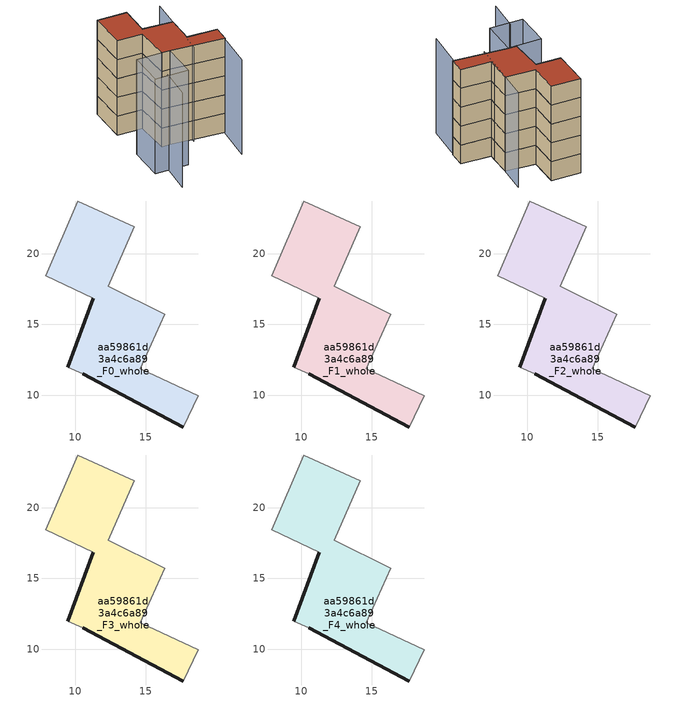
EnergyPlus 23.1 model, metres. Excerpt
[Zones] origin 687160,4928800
aa59861d3a4c6a89_F0_whole
 floor ground (EU_floor_Construction): 17.65,7.74 18.69,9.95 14.6,11.86 15.07,12.89 16.34,15.71 12.32,17.72 14.16,21.91 10.18,23.74 7.93,18.46 11.29,16.86 9.48,11.98 10.54,11.51 z0
 wall outside (EU_wall_Construction): 17.65,7.74 10.54,11.51 / 9.48,11.98 11.29,16.86 z0:3
 wall adiabatic (EU_wall_Construction): 10.54,11.51 9.48,11.98 / 11.29,16.86 7.93,18.46 10.18,23.74 14.16,21.91 12.32,17.72 16.34,15.71 15.07,12.89 14.6,11.86 18.69,9.95 17.65,7.74 z0:3
aa59861d3a4c6a89_F1_whole
 floor to aa59861d3a4c6a89_F0_whole (EU_floor_Construction): 17.65,7.74 18.69,9.95 14.6,11.86 15.07,12.89 16.34,15.71 12.32,17.72 14.16,21.91 10.18,23.74 7.93,18.46 11.29,16.86 9.48,11.98 10.54,11.51 z3
 wall outside (EU_wall_Construction): 17.65,7.74 10.54,11.51 / 9.48,11.98 11.29,16.86 z3:6
 wall adiabatic (EU_wall_Construction): 10.54,11.51 9.48,11.98 / 11.29,16.86 7.93,18.46 10.18,23.74 14.16,21.91 12.32,17.72 16.34,15.71 15.07,12.89 14.6,11.86 18.69,9.95 17.65,7.74 z3:6
aa59861d3a4c6a89_F2_whole
 floor to aa59861d3a4c6a89_F1_whole (EU_floor_Construction): 17.65,7.74 18.69,9.95 14.6,11.86 15.07,12.89 16.34,15.71 12.32,17.72 14.16,21.91 10.18,23.74 7.93,18.46 11.29,16.86 9.48,11.98 10.54,11.51 z6
 wall outside (EU_wall_Construction): 17.65,7.74 10.54,11.51 / 9.48,11.98 11.29,16.86 z6:9
 wall adiabatic (EU_wall_Construction): 10.54,11.51 9.48,11.98 / 11.29,16.86 7.93,18.46 10.18,23.74 14.16,21.91 12.32,17.72 16.34,15.71 15.07,12.89 14.6,11.86 18.69,9.95 17.65,7.74 z6:9
aa59861d3a4c6a89_F3_whole
 floor to aa59861d3a4c6a89_F2_whole (EU_floor_Construction): 17.65,7.74 18.69,9.95 14.6,11.86 15.07,12.89 16.34,15.71 12.32,17.72 14.16,21.91 10.18,23.74 7.93,18.46 11.29,16.86 9.48,11.98 10.54,11.51 z9
 wall outside (EU_wall_Construction): 17.65,7.74 10.54,11.51 / 9.48,11.98 11.29,16.86 z9:12
 wall adiabatic (EU_wall_Construction): 10.54,11.51 9.48,11.98 / 11.29,16.86 7.93,18.46 10.18,23.74 14.16,21.91 12.32,17.72 16.34,15.71 15.07,12.89 14.6,11.86 18.69,9.95 17.65,7.74 z9:12
aa59861d3a4c6a89_F4_whole
 floor to aa59861d3a4c6a89_F3_whole (EU_floor_Construction): 17.65,7.74 18.69,9.95 14.6,11.86 15.07,12.89 16.34,15.71 12.32,17.72 14.16,21.91 10.18,23.74 7.93,18.46 11.29,16.86 9.48,11.98 10.54,11.51 z12
 wall outside (EU_wall_Construction): 17.65,7.74 10.54,11.51 / 9.48,11.98 11.29,16.86 z12:15
 wall adiabatic (EU_wall_Construction): 10.54,11.51 9.48,11.98 / 11.29,16.86 7.93,18.46 10.18,23.74 14.16,21.91 12.32,17.72 16.34,15.71 15.07,12.89 14.6,11.86 18.69,9.95 17.65,7.74 z12:15
 roof outside (EU_roof_Construction): 14.16,21.91 12.32,17.72 16.34,15.71 15.07,12.89 14.6,11.86 18.69,9.95 17.65,7.74 10.54,11.51 9.48,11.98 11.29,16.86 7.93,18.46 10.18,23.74 z15
shading: 3.63,3.61 5.84,7.93 / 14.91,2.61 17.57,7.8 / 13.28,9.58 18.18,19.51 / 10.55,11.52 8.39,6.53 / 8.39,6.53 3.87,8.49 / 3.87,8.49 6.02,13.48 / 6.02,13.48 10.55,11.52 z0:15
[Building]
EU S2 Campaign: North Axis=0; Terrain=City; Solar Distribution=FullExterior
[Site:Location]
Bologna: Latitude=44.5; Longitude=11.25; Time Zone=1; Elevation=37
[SizingPeriod:WeatherFileDays]
AnnualSizingPeriod: Begin Month=1; Begin Day of Month=1; End Month=12; End Day of Month=31; Day of Week for Start Day=Monday; Use Weather File Daylight Saving Period=No; Use Weather File Rain and Snow Indicators=No
[MATERIAL]
EU_InternalMass_Material: Roughness=MediumRough; Thickness=0.1; Conductivity=1; Density=1800; Specific Heat=900; Thermal Absorptance=0.9; Solar Absorptance=0.7; Visible Absorptance=0.7
[MATERIAL:NOMASS] Roughness=MediumRough; Thermal Absorptance=0.9; Solar Absorptance=0.7; Visible Absorptance=0.7
Name | Thermal Resistance
EU_wall_NoMass | 0.905828
EU_roof_NoMass | 0.37593
EU_floor_NoMass | 0.67114
[CONSTRUCTION]
EU_wall_Construction: EU_wall_NoMass
EU_roof_Construction: EU_roof_NoMass
EU_floor_Construction: EU_floor_NoMass
EU_InternalMass_Construction: EU_InternalMass_Material
[ZONE] Type=1; Multiplier=1; Ceiling Height=autocalculate; Volume=199.247; Floor Area=autocalculate; Part of Total Floor Area=Yes
aa59861d3a4c6a89_F0_whole; aa59861d3a4c6a89_F1_whole; aa59861d3a4c6a89_F2_whole; aa59861d3a4c6a89_F3_whole; aa59861d3a4c6a89_F4_whole
[INTERNALMASS] Construction=EU_InternalMass_Construction; Surface Area=66.4155
Name | Zone or ZoneList
aa59861d3a4c6a89_F0_whole_EU_InternalMass | aa59861d3a4c6a89_F0_whole
aa59861d3a4c6a89_F1_whole_EU_InternalMass | aa59861d3a4c6a89_F1_whole
aa59861d3a4c6a89_F2_whole_EU_InternalMass | aa59861d3a4c6a89_F2_whole
aa59861d3a4c6a89_F3_whole_EU_InternalMass | aa59861d3a4c6a89_F3_whole
aa59861d3a4c6a89_F4_whole_EU_InternalMass | aa59861d3a4c6a89_F4_whole
[OTHEREQUIPMENT] Fuel Type=Electricity; Design Level Calculation Method=Watts/Area; Power per Zone Floor Area=1; Fraction Latent=0; Fraction Radiant=0; Fraction Lost=0; Carbon Dioxide Generation Rate=0; EndUse Subcategory=EU_Step8_InternalGains
Name | Zone or ZoneList or Space or SpaceList | Schedule
EU_Step8_InternalGain_aa59861d3a4c6a89_F0_whole_f000 | aa59861d3a4c6a89_F0_whole | EU_Step8_GainSchedule_aa59861d3a4c6a89_F0_whole_f000
EU_Step8_InternalGain_aa59861d3a4c6a89_F1_whole_f000 | aa59861d3a4c6a89_F1_whole | EU_Step8_GainSchedule_aa59861d3a4c6a89_F1_whole_f000
EU_Step8_InternalGain_aa59861d3a4c6a89_F2_whole_f000 | aa59861d3a4c6a89_F2_whole | EU_Step8_GainSchedule_aa59861d3a4c6a89_F2_whole_f000
EU_Step8_InternalGain_aa59861d3a4c6a89_F3_whole_f000 | aa59861d3a4c6a89_F3_whole | EU_Step8_GainSchedule_aa59861d3a4c6a89_F3_whole_f000
EU_Step8_InternalGain_aa59861d3a4c6a89_F4_whole_f000 | aa59861d3a4c6a89_F4_whole | EU_Step8_GainSchedule_aa59861d3a4c6a89_F4_whole_f000
[ZONEVENTILATION:DESIGNFLOWRATE] Schedule=EU_AlwaysOn; Design Flow Rate Calculation Method=AirChanges/Hour; Air Changes per Hour=0.73129; Ventilation Type=Natural; Fan Pressure Rise=0; Fan Total Efficiency=1; Constant Term Coefficient=1; Temperature Term Coefficient=0; Velocity Term Coefficient=0; Velocity Squared Term Coefficient=0; Minimum Indoor Temperature=-100; Maximum Indoor Temperature=100; Delta Temperature=-100; Minimum Outdoor Temperature=-100; Maximum Outdoor Temperature=100; Maximum Wind Speed=40
Name | Zone or ZoneList or Space or SpaceList
EU_ConstantAir_aa59861d3a4c6a89_F0_whole | aa59861d3a4c6a89_F0_whole
EU_ConstantAir_aa59861d3a4c6a89_F1_whole | aa59861d3a4c6a89_F1_whole
EU_ConstantAir_aa59861d3a4c6a89_F2_whole | aa59861d3a4c6a89_F2_whole
EU_ConstantAir_aa59861d3a4c6a89_F3_whole | aa59861d3a4c6a89_F3_whole
EU_ConstantAir_aa59861d3a4c6a89_F4_whole | aa59861d3a4c6a89_F4_whole
[HVACTEMPLATE:THERMOSTAT] Constant Heating Setpoint=20; Constant Cooling Setpoint=50
EU_HeatOnly_aa59861d3a4c6a89_F0_whole; EU_HeatOnly_aa59861d3a4c6a89_F1_whole; EU_HeatOnly_aa59861d3a4c6a89_F2_whole; EU_HeatOnly_aa59861d3a4c6a89_F3_whole; EU_HeatOnly_aa59861d3a4c6a89_F4_whole
[HVACTEMPLATE:ZONE:IDEALLOADSAIRSYSTEM] System Availability Schedule=EU_AlwaysOn; Maximum Heating Supply Air Temperature=50; Minimum Cooling Supply Air Temperature=13; Maximum Heating Supply Air Humidity Ratio=0.0156; Minimum Cooling Supply Air Humidity Ratio=0.0077; Heating Limit=NoLimit; Cooling Limit=NoLimit; Heating Availability Schedule=EU_AlwaysOn; Cooling Availability Schedule=EU_CoolingOff; Dehumidification Control Type=ConstantSensibleHeatRatio; Cooling Sensible Heat Ratio=0.7; Dehumidification Setpoint=60; Humidification Control Type=None; Humidification Setpoint=30; Outdoor Air Method=None; Outdoor Air Flow Rate per Person=0.00944; Outdoor Air Flow Rate per Zone Floor Area=0; Outdoor Air Flow Rate per Zone=0; Demand Controlled Ventilation Type=None; Outdoor Air Economizer Type=NoEconomizer; Heat Recovery Type=None; Sensible Heat Recovery Effectiveness=0.7; Latent Heat Recovery Effectiveness=0.65
Name | Template Thermostat
aa59861d3a4c6a89_F0_whole | EU_HeatOnly_aa59861d3a4c6a89_F0_whole
aa59861d3a4c6a89_F1_whole | EU_HeatOnly_aa59861d3a4c6a89_F1_whole
aa59861d3a4c6a89_F2_whole | EU_HeatOnly_aa59861d3a4c6a89_F2_whole
aa59861d3a4c6a89_F3_whole | EU_HeatOnly_aa59861d3a4c6a89_F3_whole
aa59861d3a4c6a89_F4_whole | EU_HeatOnly_aa59861d3a4c6a89_F4_whole
[SIZING:ZONE] Zone Cooling Design Supply Air Temperature Input Method=SupplyAirTemperature; Zone Cooling Design Supply Air Temperature=13; Zone Heating Design Supply Air Temperature Input Method=SupplyAirTemperature; Zone Heating Design Supply Air Temperature=50; Zone Cooling Design Supply Air Humidity Ratio=0.008; Zone Heating Design Supply Air Humidity Ratio=0.008; Cooling Design Air Flow Method=DesignDay; Cooling Design Air Flow Rate=0; Cooling Minimum Air Flow per Zone Floor Area=0.000762; Cooling Minimum Air Flow=0; Cooling Minimum Air Flow Fraction=0.2; Heating Design Air Flow Method=DesignDay; Heating Design Air Flow Rate=0; Heating Maximum Air Flow per Zone Floor Area=0.002032; Heating Maximum Air Flow=0.141576; Heating Maximum Air Flow Fraction=0.3; Account for Dedicated Outdoor Air System=No; Dedicated Outdoor Air System Control Strategy=NeutralSupplyAir; Dedicated Outdoor Air Low Setpoint Temperature for Design=autosize; Dedicated Outdoor Air High Setpoint Temperature for Design=autosize; Zone Load Sizing Method=Sensible Load Only No Latent Load; Zone Latent Cooling Design Supply Air Humidity Ratio Input Method=HumidityRatioDifference; Zone Cooling Design Supply Air Humidity Ratio Difference=0.005; Zone Latent Heating Design Supply Air Humidity Ratio Input Method=HumidityRatioDifference; Zone Humidification Design Supply Air Humidity Ratio Difference=0.005
aa59861d3a4c6a89_F0_whole; aa59861d3a4c6a89_F1_whole; aa59861d3a4c6a89_F2_whole; aa59861d3a4c6a89_F3_whole; aa59861d3a4c6a89_F4_whole
[SCHEDULE:CONSTANT]
Name | Hourly Value
EU_AlwaysOn | 1
EU_CoolingOff | 0
[SCHEDULE:FILE] Column Number=1; Rows to Skip at Top=0; Number of Hours of Data=8760; Column Separator=Comma; Interpolate to Timestep=No; Minutes per Item=60; Adjust Schedule for Daylight Savings=Yes
Name | File
EU_Step8_GainSchedule_aa59861d3a4c6a89_F0_whole_f000 | ../../schedules/aa59861d3a4c6a89/aa59861d3a4c6a89_F0_whole_f000_gain.csv
EU_Step8_GainSchedule_aa59861d3a4c6a89_F1_whole_f000 | ../../schedules/aa59861d3a4c6a89/aa59861d3a4c6a89_F1_whole_f000_gain.csv
EU_Step8_GainSchedule_aa59861d3a4c6a89_F2_whole_f000 | ../../schedules/aa59861d3a4c6a89/aa59861d3a4c6a89_F2_whole_f000_gain.csv
EU_Step8_GainSchedule_aa59861d3a4c6a89_F3_whole_f000 | ../../schedules/aa59861d3a4c6a89/aa59861d3a4c6a89_F3_whole_f000_gain.csv
EU_Step8_GainSchedule_aa59861d3a4c6a89_F4_whole_f000 | ../../schedules/aa59861d3a4c6a89/aa59861d3a4c6a89_F4_whole_f000_gain.csv
